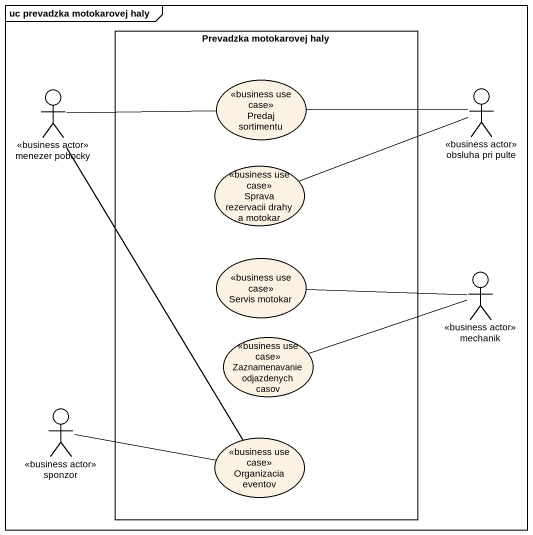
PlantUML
@startuml
mainframe uc prevadzka motokarovej haly
rectangle "Prevadzka motokarovej haly" as Prevadzka_motokarovej_haly {
  usecase "Predaj sortimentu" as Predaj_sortimentu <<business use case>>
  usecase "Sprava rezervacii drahy a motokar" as Sprava_rezervacii_drahy_a <<business use case>>
  usecase "Servis motokar" as Servis_motokar <<business use case>>
  usecase "Zaznamenavanie odjazdenych casov" as Zaznamenavanie_odjazdenych <<business use case>>
  usecase "Organizacia eventov" as Organizacia_eventov <<business use case>>
}
actor "menezer pobocky" as menezer_pobocky <<business actor>>
actor "obsluha pri pulte" as obsluha_pri_pulte <<business actor>>
actor mechanik <<business actor>>
actor sponzor <<business actor>>
menezer_pobocky -right- Predaj_sortimentu
menezer_pobocky -- Organizacia_eventov
obsluha_pri_pulte -left- Predaj_sortimentu
obsluha_pri_pulte -left- Sprava_rezervacii_drahy_a
mechanik -left- Servis_motokar
mechanik -left- Zaznamenavanie_odjazdenych
sponzor -right- Organizacia_eventov
@enduml
